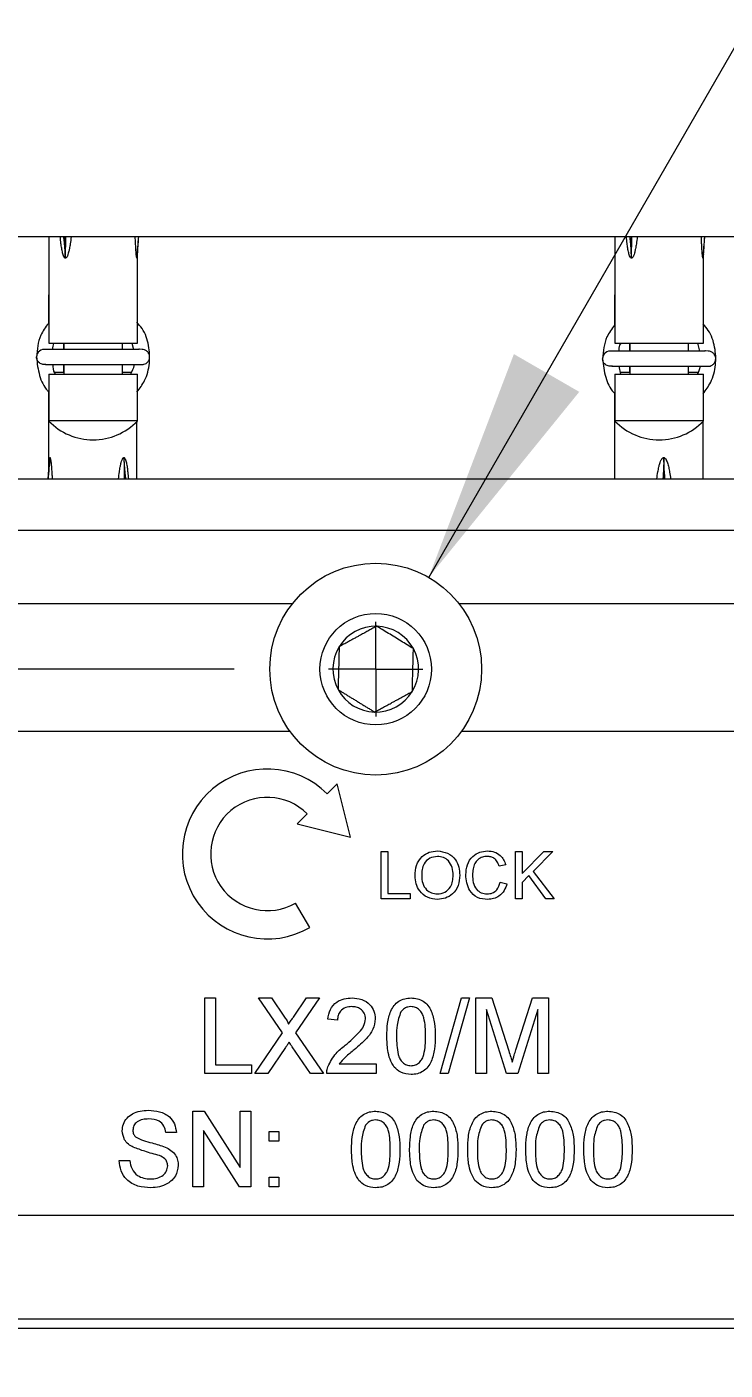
# Model space of a CAD drawing. Header units: millimetres. Extents: x 2 to 278, y 1 to 215.
# Drawn here: x 52.44 to 61.84, y 104.66 to 122.73 of the extents above; entities that cross this region are included whole.
import ezdxf

# ---------------------------------------------------------------- set-up
doc = ezdxf.new("R2010")
doc.units = ezdxf.units.MM
doc.styles.add('SLDTEXTSTYLE0', font='TXT', dxfattribs={"width": 0.75})
doc.dimstyles.new('SLDDIMSTYLE0', dxfattribs={"dimtxt": 2.116667, "dimasz": 3.175, "dimexe": 0, "dimexo": 0.0625, "dimgap": 0.529167, "dimtad": 0, "dimtih": 1, "dimtoh": 1, "dimdec": 1, "dimlfac": 2, "dimrnd": 1e-09, "dimzin": 12, "dimdsep": 46, "dimtxsty": 'SLDTEXTSTYLE0', "dimsah": 1, "dimcen": 0.09, "dimadec": 0, "dimazin": 3, "dimtfac": 1, "dimtdec": 1, "dimtofl": 0, "dimtmove": 0, "dimatfit": 3, "dimfxl": 1, "dimfrac": 2, "dimtolj": 1, "dimtzin": 12, "dimarcsym": 0})
doc.dimstyles.new('SLDDIMSTYLE3', dxfattribs={"dimtxt": 2.116667, "dimasz": 3.175, "dimexe": 0, "dimexo": 0.0625, "dimgap": 0.529167, "dimtad": 0, "dimtih": 1, "dimtoh": 1, "dimdec": 1, "dimlfac": 2, "dimrnd": 1e-09, "dimzin": 12, "dimdsep": 46, "dimtxsty": 'SLDTEXTSTYLE0', "dimsah": 1, "dimcen": 0, "dimadec": 0, "dimazin": 3, "dimtfac": 1, "dimtdec": 1, "dimtofl": 0, "dimtmove": 0, "dimatfit": 3, "dimfxl": 1, "dimfrac": 2, "dimtolj": 1, "dimtzin": 12, "dimarcsym": 0})
doc.dimstyles.new('SLDDIMSTYLE5', dxfattribs={"dimtxt": 2.116667, "dimasz": 3.175, "dimexe": 0, "dimexo": 0.0625, "dimgap": 0.529167, "dimtad": 0, "dimtih": 1, "dimtoh": 1, "dimdec": 1, "dimlfac": 2, "dimrnd": 1e-09, "dimzin": 4, "dimdsep": 46, "dimtxsty": 'SLDTEXTSTYLE0', "dimsah": 1, "dimcen": 0.09, "dimadec": 0, "dimazin": 1, "dimtfac": 1, "dimtdec": 1, "dimtmove": 0, "dimatfit": 0, "dimfxl": 1, "dimfrac": 2, "dimtolj": 1, "dimtzin": 12, "dimarcsym": 0})

# ---------------------------------------------------------------- blocks, each defined once
blk = doc.blocks.new('_D_7')
at = {"color": 7, "linetype": 'Continuous', "lineweight": 0}
for p, q in [((97.852, 108.976), (97.852, 92.279)), ((40.882, 103.823), (40.882, 92.279)), ((65.489, 96.009), (64.845, 96.009)), ((64.845, 96.009), (64.845, 92.646)), ((73.246, 96.009), (73.89, 96.009)), ((73.89, 96.009), (73.89, 92.646)), ((40.882, 94.057), (62.308, 94.057)), ((97.852, 94.057), (76.427, 94.057)), ((64.845, 92.646), (65.489, 92.646)), ((73.89, 92.646), (73.246, 92.646))]:
    blk.add_line(p, q, dxfattribs=at)
at = {"color": 7, "linetype": 'Continuous', "lineweight": 18}
for points in [[(40.882, 94.057), (44.057, 93.549), (44.057, 94.565)], [(97.852, 94.057), (94.677, 94.565), (94.677, 93.549)]]:
    blk.add_solid(points, dxfattribs=at)
at = {"color": 7, "linetype": 'Continuous', "lineweight": 18, "char_height": 2.1167, "attachment_point": 1, "style": 'SLDTEXTSTYLE0'}
for s, insert in [('113.9mm', (63.203, 99.167)), ('4.49in', (65.489, 95.375)), ('NOMINAL', (62.737, 91.582))]:
    blk.add_mtext(s, dxfattribs=dict(at, insert=insert))
blk = doc.blocks.new('_D_8')
at = {"color": 7, "linetype": 'Continuous', "lineweight": 0}
for p, q in [((27.064, 114.088), (27.064, 120.438)), ((55.233, 114.088), (25.286, 114.088)), ((23.186, 109.591), (22.542, 109.591)), ((22.542, 109.591), (22.542, 106.228)), ((30.943, 109.591), (31.587, 109.591)), ((31.587, 109.591), (31.587, 106.228)), ((22.542, 106.228), (23.186, 106.228)), ((31.587, 106.228), (30.943, 106.228)), ((39.612, 105.093), (25.286, 105.093)), ((27.064, 105.093), (27.064, 98.743))]:
    blk.add_line(p, q, dxfattribs=at)
at = {"color": 7, "linetype": 'Continuous', "lineweight": 18}
for points in [[(27.064, 114.088), (27.572, 117.263), (26.556, 117.263)], [(27.064, 105.093), (26.556, 101.918), (27.572, 101.918)]]:
    blk.add_solid(points, dxfattribs=at)
at = {"color": 7, "linetype": 'Continuous', "lineweight": 18, "char_height": 2.1167, "attachment_point": 1, "style": 'SLDTEXTSTYLE0'}
for s, insert in [('18.0mm', (21.682, 112.749)), ('0.71in', (23.186, 108.956))]:
    blk.add_mtext(s, dxfattribs=dict(at, insert=insert))
blk = doc.blocks.new('_D_9')
at = {"color": 7, "linetype": 'Continuous', "lineweight": 0}
for p, q in [((57.851, 115.322), (67.011, 131.189)), ((67.011, 131.189), (70.821, 131.189))]:
    blk.add_line(p, q, dxfattribs=at)
at = {"color": 7, "linetype": 'Continuous', "lineweight": 18}
blk.add_solid([(57.851, 115.322), (59.878, 117.818), (58.998, 118.326)], dxfattribs=at)
at = {"color": 7, "linetype": 'Continuous', "lineweight": 18, "char_height": 2.11667, "attachment_point": 1, "style": 'SLDTEXTSTYLE0'}
for s, insert in [('LOCKING PLATE SCREW', (71.615, 132.236)), ('2.0mm [5/64in] HEX', (71.615, 128.872))]:
    blk.add_mtext(s, dxfattribs=dict(at, insert=insert))
blk = doc.blocks.new('SW_CENTERMARKSYMBOL_2')
at = {"color": 0, "linetype": 'Continuous', "lineweight": 18}
for q in [(0, 0.635), (-0.635, 0), (0, -0.635), (0.635, 0)]:
    blk.add_line((0, 0), q, dxfattribs=at)

msp = doc.modelspace()

# ---------------------------------------------------------------- linework, layer by layer
at = {"color": 7, "linetype": 'Continuous', "lineweight": 18}
for p, q in [((66.039, 119.902), (48.408, 119.902)), ((52.738, 119.902), (52.738, 118.474)), ((52.961, 119.617), (52.965, 119.902)), ((60.358, 119.902), (60.358, 118.474)), ((60.581, 119.617), (60.585, 119.902)), ((53.93, 118.474), (53.93, 119.693)), ((61.55, 118.474), (61.55, 119.693)), ((52.732, 119.125), (52.732, 118.738)), ((52.732, 119.125), (52.738, 119.125)), ((60.352, 119.125), (60.352, 118.716)), ((60.352, 119.125), (60.358, 119.125)), ((52.738, 118.474), (53.93, 118.474)), ((52.934, 118.474), (52.934, 118.388)), ((52.94, 118.474), (52.94, 118.388)), ((53.728, 118.388), (53.728, 118.474)), ((53.855, 118.474), (53.878, 118.388)), ((60.358, 118.474), (61.55, 118.474)), ((60.554, 118.474), (60.554, 118.366)), ((60.56, 118.474), (60.56, 118.366)), ((61.348, 118.366), (61.348, 118.474)), ((61.469, 118.474), (61.498, 118.366)), ((52.934, 118.185), (52.934, 118.077)), ((52.94, 118.185), (52.94, 118.054)), ((53.728, 118.054), (53.728, 118.185)), ((52.738, 118.054), (52.738, 117.426)), ((52.738, 118.054), (53.93, 118.054)), ((52.934, 118.077), (52.809, 118.077)), ((53.854, 118.077), (53.722, 118.077)), ((53.93, 117.426), (53.93, 118.054)), ((60.358, 118.054), (60.358, 117.426)), ((60.358, 118.054), (61.55, 118.054)), ((60.437, 118.054), (60.416, 118.162)), ((60.554, 118.077), (60.43, 118.077)), ((60.554, 118.162), (60.554, 118.077)), ((60.56, 118.162), (60.56, 118.054)), ((61.483, 118.077), (61.342, 118.077)), ((61.348, 118.054), (61.348, 118.162)), ((61.55, 117.426), (61.55, 118.054)), ((52.732, 117.822), (52.732, 116.735)), ((60.352, 117.8), (60.352, 116.648)), ((53.93, 117.426), (52.738, 117.426)), ((53.924, 116.648), (53.924, 117.42)), ((61.55, 117.426), (60.358, 117.426)), ((61.544, 116.648), (61.544, 117.42)), ((61.015, 116.934), (61.015, 116.648)), ((52.74, 116.832), (52.726, 116.648)), ((61.014, 116.776), (61.011, 116.776)), ((48.566, 116.648), (65.711, 116.648)), ((64.123, 115.952), (50.153, 115.952)), ((56.017, 114.968), (50.471, 114.968)), ((63.806, 114.968), (58.26, 114.968)), ((50.471, 113.253), (55.984, 113.253)), ((58.293, 113.253), (63.806, 113.253)), ((56.621, 112.545), (56.486, 112.41)), ((56.8, 111.827), (56.621, 112.545)), ((56.216, 112.141), (56.082, 112.006)), ((56.082, 112.006), (56.8, 111.827)), ((57.211, 111.634), (57.301, 111.634)), ((57.211, 110.999), (57.211, 111.634)), ((57.301, 111.634), (57.301, 111.072)), ((59.019, 111.634), (59.108, 111.634)), ((59.019, 110.999), (59.019, 111.634)), ((59.108, 111.341), (59.401, 111.634)), ((59.108, 111.634), (59.108, 111.341)), ((59.523, 111.634), (59.258, 111.368)), ((59.401, 111.634), (59.523, 111.634)), ((58.888, 111.457), (58.799, 111.438)), ((59.201, 111.312), (59.108, 111.219)), ((59.429, 110.999), (59.201, 111.312)), ((59.258, 111.368), (59.54, 110.999)), ((58.815, 111.223), (58.905, 111.202)), ((59.108, 111.219), (59.108, 110.999)), ((57.602, 110.999), (57.211, 110.999)), ((57.301, 111.072), (57.602, 111.072)), ((57.602, 111.072), (57.602, 110.999)), ((59.108, 110.999), (59.019, 110.999)), ((59.54, 110.999), (59.429, 110.999)), ((56.249, 110.612), (56.059, 110.942)), ((54.839, 109.665), (54.982, 109.665)), ((54.839, 108.649), (54.839, 109.665)), ((54.982, 109.665), (54.982, 108.767)), ((55.562, 109.665), (55.734, 109.665)), ((55.885, 109.196), (55.562, 109.665)), ((55.734, 109.665), (55.911, 109.408)), ((56.031, 109.408), (56.207, 109.665)), ((56.382, 109.665), (56.059, 109.194)), ((56.207, 109.665), (56.382, 109.665)), ((58.004, 108.649), (58.291, 109.665)), ((58.399, 109.665), (58.112, 108.649)), ((58.291, 109.665), (58.399, 109.665)), ((58.486, 109.665), (58.702, 109.665)), ((58.486, 108.649), (58.486, 109.665)), ((58.899, 108.649), (58.63, 109.509)), ((58.63, 109.509), (58.63, 108.649)), ((58.702, 109.665), (58.929, 108.952)), ((59.025, 108.965), (59.249, 109.665)), ((59.32, 109.509), (59.049, 108.649)), ((59.249, 109.665), (59.463, 109.665)), ((59.32, 108.649), (59.32, 109.509)), ((59.463, 109.665), (59.463, 108.649)), ((56.624, 109.366), (56.493, 109.379)), ((55.509, 108.649), (55.885, 109.196)), ((56.059, 109.194), (56.434, 108.649)), ((55.925, 108.999), (55.684, 108.649)), ((56.262, 108.649), (56.014, 109.008)), ((56.648, 108.78), (57.145, 108.78)), ((57.145, 108.78), (57.145, 108.649)), ((55.464, 108.649), (54.839, 108.649)), ((54.982, 108.767), (55.464, 108.767)), ((55.464, 108.767), (55.464, 108.649)), ((55.684, 108.649), (55.509, 108.649)), ((56.434, 108.649), (56.262, 108.649)), ((57.145, 108.649), (56.48, 108.649)), ((58.112, 108.649), (58.004, 108.649)), ((58.63, 108.649), (58.486, 108.649)), ((59.049, 108.649), (58.899, 108.649)), ((59.463, 108.649), (59.32, 108.649)), ((54.676, 108.141), (54.828, 108.141)), ((54.676, 107.125), (54.676, 108.141)), ((54.828, 108.141), (55.315, 107.383)), ((55.315, 108.141), (55.458, 108.141)), ((55.315, 107.383), (55.315, 108.141)), ((55.458, 108.141), (55.458, 107.125)), ((55.306, 107.125), (54.82, 107.883)), ((54.82, 107.883), (54.82, 107.125)), ((54.455, 107.855), (54.312, 107.855)), ((55.705, 107.868), (55.836, 107.868)), ((55.705, 107.738), (55.705, 107.868)), ((55.836, 107.738), (55.705, 107.738)), ((55.836, 107.868), (55.836, 107.738)), ((53.686, 107.477), (53.83, 107.477)), ((55.705, 107.256), (55.836, 107.256)), ((55.705, 107.125), (55.705, 107.256)), ((55.836, 107.256), (55.836, 107.125)), ((54.82, 107.125), (54.676, 107.125)), ((55.458, 107.125), (55.306, 107.125)), ((55.836, 107.125), (55.705, 107.125)), ((50.153, 106.744), (64.123, 106.744)), ((44.057, 105.347), (70.219, 105.347)), ((69.33, 105.22), (44.946, 105.22))]:
    msp.add_line(p, q, dxfattribs=at)
for radius in [1.425, 0.75]:
    msp.add_circle((57.138, 114.088), radius, dxfattribs=at)
for centre, radius, start, end in [((52.674, 118.287), 0.102, 76.7847, 180.0111), ((60.294, 118.264), 0.102, 76.7847, 180.0111), ((53.334, 117.997), 0.825, 223.8094, 316.1906), ((60.954, 117.997), 0.825, 223.8094, 316.1906), ((57.138, 114.088), 0.577, 88.5267, 148.5267), ((57.138, 114.088), 0.577, 28.5267, 88.5267), ((57.138, 114.088), 0.577, 148.5267, 208.5267), ((57.138, 114.088), 0.577, 328.5267, 28.5267), ((57.138, 114.088), 0.577, 208.5267, 268.5267), ((57.138, 114.088), 0.577, 268.5267, 328.5267), ((55.678, 111.602), 1.143, 45, 300), ((55.678, 111.602), 0.762, 45, 300)]:
    msp.add_arc(centre, radius, start, end, dxfattribs=at)
for points, knots in [([(52.961, 119.617), (52.959, 119.617), (52.955, 119.617), (52.948, 119.624), (52.939, 119.638), (52.931, 119.659), (52.92, 119.698), (52.911, 119.75), (52.9, 119.822), (52.896, 119.873), (52.893, 119.902)], [0, 0, 0, 0, 0.0231743, 0.0527661, 0.1065278, 0.1962409, 0.288061, 0.5007361, 0.7148044, 1, 1, 1, 1]), ([(52.935, 119.902), (52.938, 119.878), (52.948, 119.783), (52.955, 119.688), (52.961, 119.617)], [0, 0, 0, 0, 0.255006, 1, 1, 1, 1]), ([(52.961, 119.617), (52.959, 119.665), (52.956, 119.76), (52.958, 119.856), (52.959, 119.902)], [0, 0, 0, 0, 0.510525, 1, 1, 1, 1]), ([(53.039, 119.902), (53.035, 119.871), (53.028, 119.818), (53.016, 119.75), (53.006, 119.702), (52.997, 119.67), (52.988, 119.646), (52.98, 119.63), (52.971, 119.621), (52.966, 119.617), (52.962, 119.617), (52.961, 119.617)], [0, 0, 0, 0, 0.30067, 0.522351, 0.673505, 0.777388, 0.849629, 0.92663, 0.957489, 0.983593, 1, 1, 1, 1]), ([(53.923, 119.617), (53.922, 119.617), (53.922, 119.617), (53.92, 119.624), (53.918, 119.638), (53.915, 119.659), (53.912, 119.698), (53.909, 119.75), (53.905, 119.815), (53.903, 119.866), (53.901, 119.895), (53.901, 119.902)], [0, 0, 0, 0, 0.023167, 0.05275, 0.106494, 0.196179, 0.287971, 0.500579, 0.71458, 0.930289, 1, 1, 1, 1]), ([(53.923, 119.617), (53.927, 119.665), (53.936, 119.763), (53.945, 119.861), (53.948, 119.911), (53.948, 119.912)], [0, 0, 0, 0, 0.493596, 0.988026, 1, 1, 1, 1]), ([(53.943, 119.902), (53.941, 119.878), (53.938, 119.818), (53.932, 119.723), (53.926, 119.652), (53.923, 119.617)], [0, 0, 0, 0, 0.254978, 0.627324, 1, 1, 1, 1]), ([(60.581, 119.617), (60.579, 119.617), (60.575, 119.617), (60.568, 119.624), (60.559, 119.638), (60.551, 119.659), (60.54, 119.698), (60.531, 119.75), (60.52, 119.822), (60.516, 119.873), (60.513, 119.902)], [0, 0, 0, 0, 0.023174, 0.052766, 0.106528, 0.196241, 0.288061, 0.500736, 0.714804, 1, 1, 1, 1]), ([(60.555, 119.902), (60.558, 119.878), (60.568, 119.783), (60.575, 119.688), (60.581, 119.617)], [0, 0, 0, 0, 0.255006, 1, 1, 1, 1]), ([(60.581, 119.617), (60.579, 119.665), (60.576, 119.76), (60.578, 119.856), (60.579, 119.902)], [0, 0, 0, 0, 0.510525, 1, 1, 1, 1]), ([(60.659, 119.902), (60.655, 119.871), (60.648, 119.818), (60.636, 119.75), (60.626, 119.702), (60.617, 119.67), (60.608, 119.646), (60.6, 119.63), (60.591, 119.621), (60.586, 119.617), (60.582, 119.617), (60.581, 119.617)], [0, 0, 0, 0, 0.3006698, 0.5223512, 0.6735046, 0.777388, 0.8496288, 0.9266302, 0.9574893, 0.9835927, 1, 1, 1, 1]), ([(61.543, 119.617), (61.542, 119.617), (61.542, 119.617), (61.54, 119.624), (61.538, 119.638), (61.535, 119.659), (61.532, 119.698), (61.529, 119.75), (61.525, 119.815), (61.523, 119.866), (61.521, 119.895), (61.521, 119.902)], [0, 0, 0, 0, 0.023167, 0.05275, 0.106494, 0.196179, 0.287971, 0.500579, 0.71458, 0.930289, 1, 1, 1, 1]), ([(61.543, 119.617), (61.547, 119.665), (61.556, 119.763), (61.565, 119.861), (61.568, 119.911), (61.568, 119.912)], [0, 0, 0, 0, 0.493596, 0.988026, 1, 1, 1, 1]), ([(61.563, 119.902), (61.561, 119.878), (61.558, 119.818), (61.552, 119.723), (61.546, 119.652), (61.543, 119.617)], [0, 0, 0, 0, 0.254978, 0.627324, 1, 1, 1, 1]), ([(53.928, 119.674), (53.928, 119.672), (53.928, 119.662), (53.927, 119.646), (53.926, 119.63), (53.925, 119.621), (53.924, 119.617), (53.923, 119.617), (53.923, 119.617)], [0, 0, 0, 0, 0.1023273, 0.3936349, 0.7041397, 0.8285776, 0.9338382, 1, 1, 1, 1]), ([(61.548, 119.674), (61.548, 119.672), (61.548, 119.662), (61.547, 119.646), (61.546, 119.63), (61.545, 119.621), (61.544, 119.617), (61.543, 119.617), (61.543, 119.617)], [0, 0, 0, 0, 0.102327, 0.393635, 0.70414, 0.828578, 0.933838, 1, 1, 1, 1]), ([(52.732, 118.738), (52.694, 118.687), (52.596, 118.554), (52.581, 118.388), (52.572, 118.287)], [0, 0, 0, 0, 0.388295, 1, 1, 1, 1]), ([(53.924, 117.815), (53.961, 117.864), (54.048, 117.979), (54.103, 118.201), (54.091, 118.443), (54.027, 118.638), (53.948, 118.727), (53.924, 118.755)], [0, 0, 0, 0, 0.182375, 0.419725, 0.652523, 0.890767, 1, 1, 1, 1]), ([(60.352, 118.716), (60.314, 118.664), (60.216, 118.532), (60.201, 118.366), (60.192, 118.264)], [0, 0, 0, 0, 0.388295, 1, 1, 1, 1]), ([(61.544, 117.792), (61.581, 117.842), (61.668, 117.957), (61.723, 118.179), (61.711, 118.421), (61.647, 118.615), (61.568, 118.704), (61.544, 118.732)], [0, 0, 0, 0, 0.182375, 0.419725, 0.652523, 0.890767, 1, 1, 1, 1]), ([(53.994, 118.185), (54.002, 118.186), (54.021, 118.187), (54.045, 118.198), (54.064, 118.213), (54.078, 118.229), (54.089, 118.25), (54.095, 118.274), (54.095, 118.3), (54.089, 118.324), (54.077, 118.346), (54.061, 118.363), (54.044, 118.376), (54.022, 118.386), (53.918, 118.395), (53.997, 118.386), (53.847, 118.389), (53.705, 118.388), (53.538, 118.388), (53.376, 118.388), (53.231, 118.388), (53.106, 118.388), (52.96, 118.388), (52.834, 118.388), (52.744, 118.388), (52.697, 118.388), (52.692, 118.387), (52.69, 118.387)], [0, 0, 0, 0, 0.010732, 0.024517, 0.032747, 0.041861, 0.051771, 0.06229, 0.073137, 0.083977, 0.094473, 0.10435, 0.113428, 0.121621, 0.135343, 0.234887, 0.326953, 0.411518, 0.488395, 0.557663, 0.619341, 0.673387, 0.721109, 0.824296, 0.881574, 0.942319, 1, 1, 1, 1]), ([(52.792, 118.388), (52.793, 118.417), (52.794, 118.447), (52.807, 118.472), (52.808, 118.474)], [0, 0, 0, 0, 0.952603, 1, 1, 1, 1]), ([(61.614, 118.162), (61.622, 118.163), (61.641, 118.164), (61.665, 118.175), (61.684, 118.19), (61.698, 118.207), (61.709, 118.227), (61.715, 118.251), (61.715, 118.277), (61.709, 118.302), (61.697, 118.323), (61.681, 118.341), (61.664, 118.353), (61.642, 118.363), (61.538, 118.372), (61.617, 118.363), (61.467, 118.366), (61.325, 118.365), (61.158, 118.366), (60.996, 118.366), (60.851, 118.366), (60.726, 118.366), (60.58, 118.366), (60.454, 118.366), (60.364, 118.365), (60.317, 118.365), (60.312, 118.365), (60.31, 118.365)], [0, 0, 0, 0, 0.010732, 0.024517, 0.032747, 0.041861, 0.051771, 0.06229, 0.073137, 0.083977, 0.094473, 0.10435, 0.113428, 0.121621, 0.135343, 0.234887, 0.326953, 0.411518, 0.488395, 0.557663, 0.619341, 0.673387, 0.721109, 0.824296, 0.881574, 0.942319, 1, 1, 1, 1]), ([(60.412, 118.365), (60.414, 118.394), (60.416, 118.432), (60.435, 118.465), (60.44, 118.474)], [0, 0, 0, 0, 0.736507, 1, 1, 1, 1]), ([(52.572, 118.287), (52.581, 118.203), (52.599, 118.043), (52.671, 117.885), (52.728, 117.826), (52.732, 117.822)], [0, 0, 0, 0, 0.507893, 0.965908, 1, 1, 1, 1]), ([(52.699, 118.188), (52.695, 118.187), (52.682, 118.184), (52.659, 118.185), (52.633, 118.192), (52.608, 118.207), (52.587, 118.23), (52.575, 118.257), (52.572, 118.277), (52.572, 118.286), (52.572, 118.287)], [0, 0, 0, 0, 0.0679741, 0.1954684, 0.3242943, 0.466798, 0.6353695, 0.8387753, 0.9926403, 1, 1, 1, 1]), ([(52.698, 118.187), (52.695, 118.186), (52.688, 118.185), (52.724, 118.185), (52.781, 118.185), (52.87, 118.185), (52.996, 118.185), (53.163, 118.185), (53.364, 118.185), (53.584, 118.185), (53.793, 118.185), (53.924, 118.185), (53.984, 118.185), (53.99, 118.185), (53.994, 118.185)], [0, 0, 0, 0, 0.043493, 0.100804, 0.159851, 0.228785, 0.308032, 0.39757, 0.497478, 0.60755, 0.727938, 0.858541, 0.928011, 1, 1, 1, 1]), ([(52.829, 118.054), (52.825, 118.06), (52.8, 118.098), (52.797, 118.145), (52.796, 118.185)], [0, 0, 0, 0, 0.156123, 1, 1, 1, 1]), ([(53.882, 118.19), (53.882, 118.184), (53.88, 118.136), (53.857, 118.093), (53.836, 118.054)], [0, 0, 0, 0, 0.114915, 1, 1, 1, 1]), ([(60.192, 118.264), (60.201, 118.18), (60.219, 118.02), (60.291, 117.862), (60.348, 117.804), (60.352, 117.8)], [0, 0, 0, 0, 0.507893, 0.965908, 1, 1, 1, 1]), ([(60.319, 118.166), (60.315, 118.165), (60.302, 118.162), (60.279, 118.162), (60.253, 118.17), (60.228, 118.184), (60.207, 118.207), (60.195, 118.235), (60.192, 118.255), (60.192, 118.264), (60.192, 118.264)], [0, 0, 0, 0, 0.0679741, 0.1954684, 0.3242943, 0.466798, 0.6353695, 0.8387753, 0.9926403, 1, 1, 1, 1]), ([(60.318, 118.164), (60.315, 118.163), (60.308, 118.162), (60.344, 118.163), (60.401, 118.162), (60.49, 118.162), (60.616, 118.162), (60.783, 118.162), (60.984, 118.162), (61.204, 118.162), (61.413, 118.162), (61.544, 118.162), (61.604, 118.162), (61.61, 118.162), (61.614, 118.162)], [0, 0, 0, 0, 0.043493, 0.100804, 0.159851, 0.228785, 0.308032, 0.39757, 0.497478, 0.60755, 0.727938, 0.858541, 0.928011, 1, 1, 1, 1]), ([(61.502, 118.162), (61.502, 118.159), (61.501, 118.12), (61.482, 118.086), (61.465, 118.054)], [0, 0, 0, 0, 0.1014175, 1, 1, 1, 1]), ([(52.752, 116.934), (52.748, 116.885), (52.739, 116.79), (52.731, 116.695), (52.727, 116.648)], [0, 0, 0, 0, 0.510525, 1, 1, 1, 1]), ([(52.734, 116.648), (52.735, 116.673), (52.738, 116.732), (52.744, 116.828), (52.749, 116.899), (52.752, 116.934)], [0, 0, 0, 0, 0.254978, 0.627324, 1, 1, 1, 1]), ([(52.74, 116.832), (52.74, 116.839), (52.741, 116.857), (52.743, 116.881), (52.745, 116.905), (52.747, 116.921), (52.749, 116.93), (52.751, 116.934), (52.752, 116.934), (52.752, 116.934)], [0, 0, 0, 0, 0.179966, 0.440882, 0.622324, 0.815723, 0.893229, 0.958791, 1, 1, 1, 1]), ([(52.752, 116.934), (52.753, 116.934), (52.754, 116.933), (52.757, 116.927), (52.76, 116.913), (52.764, 116.891), (52.769, 116.853), (52.773, 116.801), (52.778, 116.736), (52.781, 116.685), (52.783, 116.655), (52.783, 116.648)], [0, 0, 0, 0, 0.023167, 0.05275, 0.106494, 0.196179, 0.287971, 0.500579, 0.71458, 0.930289, 1, 1, 1, 1]), ([(53.676, 116.648), (53.68, 116.679), (53.686, 116.733), (53.697, 116.801), (53.707, 116.849), (53.715, 116.881), (53.724, 116.905), (53.731, 116.921), (53.739, 116.93), (53.744, 116.934), (53.747, 116.934), (53.748, 116.934)], [0, 0, 0, 0, 0.30067, 0.522351, 0.673505, 0.777388, 0.849629, 0.92663, 0.957489, 0.983593, 1, 1, 1, 1]), ([(53.748, 116.934), (53.75, 116.934), (53.754, 116.933), (53.76, 116.927), (53.768, 116.913), (53.775, 116.891), (53.785, 116.853), (53.793, 116.801), (53.802, 116.729), (53.806, 116.678), (53.809, 116.648)], [0, 0, 0, 0, 0.023174, 0.052766, 0.106528, 0.196241, 0.288061, 0.500736, 0.714804, 1, 1, 1, 1]), ([(53.748, 116.934), (53.75, 116.885), (53.754, 116.79), (53.754, 116.695), (53.753, 116.648)], [0, 0, 0, 0, 0.5105254, 1, 1, 1, 1]), ([(53.775, 116.648), (53.772, 116.673), (53.762, 116.768), (53.754, 116.863), (53.748, 116.934)], [0, 0, 0, 0, 0.255006, 1, 1, 1, 1]), ([(60.921, 116.648), (60.926, 116.679), (60.934, 116.733), (60.948, 116.801), (60.96, 116.849), (60.971, 116.881), (60.982, 116.905), (60.992, 116.921), (61.002, 116.93), (61.009, 116.934), (61.014, 116.934), (61.015, 116.934)], [0, 0, 0, 0, 0.30067, 0.522351, 0.673505, 0.777388, 0.849629, 0.92663, 0.957489, 0.983593, 1, 1, 1, 1]), ([(61.015, 116.934), (61.015, 116.885), (61.013, 116.79), (61.006, 116.695), (61.003, 116.648)], [0, 0, 0, 0, 0.510525, 1, 1, 1, 1]), ([(61.015, 116.934), (61.018, 116.934), (61.023, 116.933), (61.033, 116.927), (61.044, 116.913), (61.055, 116.891), (61.069, 116.853), (61.082, 116.801), (61.096, 116.729), (61.103, 116.678), (61.107, 116.648)], [0, 0, 0, 0, 0.023174, 0.052766, 0.106528, 0.196241, 0.288061, 0.500736, 0.714804, 1, 1, 1, 1]), ([(61.033, 116.648), (61.031, 116.673), (61.022, 116.768), (61.018, 116.863), (61.015, 116.934)], [0, 0, 0, 0, 0.255006, 1, 1, 1, 1]), ([(57.153, 114.666), (57.136, 114.656), (57.101, 114.638), (57.047, 114.608), (56.99, 114.577), (56.938, 114.549), (56.891, 114.523), (56.849, 114.501), (56.808, 114.478), (56.77, 114.458), (56.726, 114.433), (56.685, 114.411), (56.656, 114.395), (56.646, 114.39)], [0, 0, 0, 0, 0.107745, 0.216086, 0.327188, 0.439788, 0.516283, 0.593432, 0.672515, 0.752184, 0.81378, 0.937706, 1, 1, 1, 1]), ([(57.645, 114.364), (57.617, 114.381), (57.539, 114.429), (57.394, 114.518), (57.253, 114.604), (57.177, 114.651), (57.153, 114.666)], [0, 0, 0, 0, 0.180942, 0.506293, 0.843975, 1, 1, 1, 1]), ([(56.646, 114.39), (56.645, 114.35), (56.643, 114.27), (56.64, 114.152), (56.637, 114.044), (56.635, 113.958), (56.633, 113.88), (56.631, 113.835), (56.631, 113.813)], [0, 0, 0, 0, 0.216119, 0.439625, 0.593243, 0.751996, 0.87543, 1, 1, 1, 1]), ([(57.631, 113.787), (57.631, 113.797), (57.632, 113.826), (57.633, 113.876), (57.634, 113.939), (57.636, 113.994), (57.637, 114.051), (57.639, 114.101), (57.64, 114.156), (57.641, 114.195), (57.642, 114.242), (57.644, 114.297), (57.645, 114.342), (57.645, 114.364)], [0, 0, 0, 0, 0.053852, 0.161882, 0.271577, 0.383399, 0.439843, 0.554825, 0.632946, 0.712331, 0.752208, 0.875679, 1, 1, 1, 1]), ([(56.631, 113.813), (56.637, 113.809), (56.655, 113.798), (56.679, 113.783), (56.711, 113.764), (56.744, 113.743), (56.786, 113.717), (56.83, 113.691), (56.873, 113.665), (56.915, 113.639), (56.956, 113.613), (56.997, 113.588), (57.032, 113.567), (57.067, 113.546), (57.095, 113.528), (57.116, 113.516), (57.123, 113.511)], [0, 0, 0, 0, 0.03883, 0.1166, 0.155556, 0.238619, 0.322154, 0.407544, 0.493762, 0.57354, 0.654037, 0.736529, 0.819573, 0.864564, 0.954781, 1, 1, 1, 1]), ([(57.123, 113.511), (57.14, 113.521), (57.175, 113.539), (57.229, 113.569), (57.286, 113.6), (57.339, 113.628), (57.386, 113.654), (57.427, 113.676), (57.468, 113.699), (57.506, 113.719), (57.55, 113.743), (57.591, 113.766), (57.621, 113.782), (57.631, 113.787)], [0, 0, 0, 0, 0.107745, 0.216086, 0.327188, 0.439788, 0.516283, 0.593432, 0.672515, 0.752184, 0.81378, 0.937706, 1, 1, 1, 1]), ([(57.667, 111.308), (57.67, 111.356), (57.677, 111.451), (57.751, 111.566), (57.857, 111.633), (57.931, 111.639), (57.969, 111.642)], [0, 0, 0, 0, 0.28057, 0.559575, 0.779561, 1, 1, 1, 1]), ([(57.969, 111.569), (57.934, 111.564), (57.862, 111.554), (57.786, 111.48), (57.76, 111.391), (57.758, 111.335), (57.757, 111.307)], [0, 0, 0, 0, 0.279197, 0.557793, 0.778554, 1, 1, 1, 1]), ([(57.969, 111.642), (58.016, 111.636), (58.109, 111.625), (58.212, 111.536), (58.262, 111.425), (58.267, 111.352), (58.27, 111.315)], [0, 0, 0, 0, 0.279564, 0.558584, 0.779087, 1, 1, 1, 1]), ([(58.18, 111.316), (58.178, 111.351), (58.174, 111.42), (58.126, 111.507), (58.051, 111.56), (57.997, 111.566), (57.969, 111.569)], [0, 0, 0, 0, 0.280797, 0.560068, 0.779984, 1, 1, 1, 1]), ([(58.351, 111.321), (58.355, 111.367), (58.361, 111.458), (58.432, 111.57), (58.536, 111.632), (58.608, 111.639), (58.644, 111.642)], [0, 0, 0, 0, 0.2804925, 0.5595697, 0.7796153, 1, 1, 1, 1]), ([(58.639, 111.569), (58.617, 111.567), (58.572, 111.564), (58.512, 111.53), (58.467, 111.473), (58.446, 111.4), (58.442, 111.348), (58.441, 111.321)], [0, 0, 0, 0, 0.1867226, 0.3729055, 0.5592363, 0.7794216, 1, 1, 1, 1]), ([(58.799, 111.438), (58.792, 111.458), (58.778, 111.497), (58.738, 111.543), (58.689, 111.566), (58.656, 111.568), (58.639, 111.569)], [0, 0, 0, 0, 0.280553, 0.559739, 0.779654, 1, 1, 1, 1]), ([(58.644, 111.642), (58.675, 111.64), (58.737, 111.635), (58.813, 111.589), (58.864, 111.527), (58.88, 111.48), (58.888, 111.457)], [0, 0, 0, 0, 0.280081, 0.559449, 0.779549, 1, 1, 1, 1]), ([(57.968, 110.991), (57.923, 110.996), (57.831, 111.006), (57.729, 111.093), (57.677, 111.2), (57.67, 111.272), (57.667, 111.308)], [0, 0, 0, 0, 0.2796, 0.558765, 0.77931, 1, 1, 1, 1]), ([(57.757, 111.307), (57.759, 111.273), (57.763, 111.205), (57.814, 111.122), (57.888, 111.072), (57.941, 111.066), (57.968, 111.064)], [0, 0, 0, 0, 0.280657, 0.559885, 0.779849, 1, 1, 1, 1]), ([(57.968, 111.064), (58.003, 111.068), (58.073, 111.077), (58.145, 111.15), (58.176, 111.234), (58.179, 111.289), (58.18, 111.316)], [0, 0, 0, 0, 0.2791, 0.558192, 0.778806, 1, 1, 1, 1]), ([(58.27, 111.315), (58.266, 111.269), (58.258, 111.176), (58.184, 111.063), (58.078, 111.001), (58.005, 110.994), (57.968, 110.991)], [0, 0, 0, 0, 0.280353, 0.559502, 0.779635, 1, 1, 1, 1]), ([(58.645, 110.991), (58.598, 110.994), (58.503, 111.001), (58.403, 111.098), (58.359, 111.211), (58.354, 111.284), (58.351, 111.321)], [0, 0, 0, 0, 0.279955, 0.558088, 0.778912, 1, 1, 1, 1]), ([(58.441, 111.321), (58.442, 111.287), (58.446, 111.219), (58.483, 111.128), (58.557, 111.073), (58.61, 111.067), (58.637, 111.064)], [0, 0, 0, 0, 0.281245, 0.5607156, 0.780138, 1, 1, 1, 1]), ([(58.637, 111.064), (58.661, 111.066), (58.71, 111.071), (58.784, 111.125), (58.804, 111.186), (58.815, 111.223)], [0, 0, 0, 0, 0.280711, 0.560905, 1, 1, 1, 1]), ([(58.905, 111.202), (58.894, 111.17), (58.873, 111.105), (58.806, 111.034), (58.726, 110.996), (58.672, 110.992), (58.645, 110.991)], [0, 0, 0, 0, 0.280256, 0.559546, 0.779589, 1, 1, 1, 1]), ([(56.493, 109.379), (56.501, 109.424), (56.516, 109.514), (56.603, 109.613), (56.712, 109.659), (56.783, 109.663), (56.819, 109.665)], [0, 0, 0, 0, 0.280235, 0.558893, 0.779132, 1, 1, 1, 1]), ([(56.816, 109.548), (56.788, 109.546), (56.732, 109.542), (56.664, 109.496), (56.628, 109.432), (56.625, 109.388), (56.624, 109.366)], [0, 0, 0, 0, 0.28041, 0.559489, 0.779375, 1, 1, 1, 1]), ([(57.001, 109.384), (56.998, 109.41), (56.991, 109.462), (56.938, 109.516), (56.877, 109.544), (56.837, 109.547), (56.816, 109.548)], [0, 0, 0, 0, 0.27908, 0.558612, 0.779043, 1, 1, 1, 1]), ([(56.819, 109.665), (56.863, 109.662), (56.952, 109.656), (57.058, 109.586), (57.122, 109.489), (57.128, 109.42), (57.132, 109.385)], [0, 0, 0, 0, 0.280482, 0.559644, 0.779749, 1, 1, 1, 1]), ([(57.288, 109.15), (57.289, 109.208), (57.293, 109.323), (57.325, 109.465), (57.383, 109.565), (57.446, 109.625), (57.527, 109.66), (57.585, 109.664), (57.614, 109.665)], [0, 0, 0, 0, 0.250495, 0.500372, 0.625439, 0.750208, 0.87498, 1, 1, 1, 1]), ([(57.612, 109.548), (57.597, 109.547), (57.568, 109.545), (57.518, 109.524), (57.493, 109.496), (57.477, 109.478)], [0, 0, 0, 0, 0.280453, 0.560688, 1, 1, 1, 1]), ([(57.809, 109.151), (57.808, 109.192), (57.807, 109.275), (57.793, 109.378), (57.766, 109.457), (57.727, 109.506), (57.674, 109.542), (57.633, 109.546), (57.612, 109.548)], [0, 0, 0, 0, 0.250523, 0.5008, 0.625865, 0.75074, 0.875367, 1, 1, 1, 1]), ([(57.614, 109.665), (57.642, 109.663), (57.7, 109.66), (57.781, 109.625), (57.846, 109.566), (57.898, 109.463), (57.936, 109.323), (57.938, 109.208), (57.939, 109.15)], [0, 0, 0, 0, 0.125019, 0.249935, 0.374635, 0.499696, 0.749581, 1, 1, 1, 1]), ([(55.911, 109.408), (55.923, 109.391), (55.939, 109.367), (55.958, 109.335), (55.962, 109.319), (55.964, 109.311)], [0, 0, 0, 0, 0.561277, 0.781763, 1, 1, 1, 1]), ([(55.964, 109.311), (55.977, 109.329), (55.999, 109.361), (56.021, 109.394), (56.031, 109.408)], [0, 0, 0, 0, 0.56, 1, 1, 1, 1]), ([(56.728, 109.029), (56.793, 109.085), (56.884, 109.162), (56.983, 109.283), (56.995, 109.35), (57.001, 109.384)], [0, 0, 0, 0, 0.5613127, 0.7813859, 1, 1, 1, 1]), ([(57.132, 109.385), (57.125, 109.336), (57.111, 109.239), (57.002, 109.098), (56.907, 109.018), (56.85, 108.968)], [0, 0, 0, 0, 0.278741, 0.558834, 1, 1, 1, 1]), ([(57.477, 109.478), (57.456, 109.419), (57.418, 109.313), (57.418, 109.201), (57.418, 109.151)], [0, 0, 0, 0, 0.558059, 1, 1, 1, 1]), ([(57.387, 108.734), (57.366, 108.769), (57.325, 108.839), (57.294, 108.983), (57.29, 109.087), (57.288, 109.15)], [0, 0, 0, 0, 0.279562, 0.559688, 1, 1, 1, 1]), ([(57.418, 109.151), (57.419, 109.11), (57.42, 109.027), (57.434, 108.925), (57.46, 108.845), (57.5, 108.797), (57.551, 108.76), (57.593, 108.756), (57.614, 108.754)], [0, 0, 0, 0, 0.250525, 0.500809, 0.625902, 0.750761, 0.875415, 1, 1, 1, 1]), ([(57.614, 108.754), (57.634, 108.756), (57.676, 108.76), (57.728, 108.797), (57.767, 108.846), (57.793, 108.925), (57.807, 109.027), (57.808, 109.11), (57.809, 109.151)], [0, 0, 0, 0, 0.124544, 0.249196, 0.374051, 0.499141, 0.749452, 1, 1, 1, 1]), ([(57.939, 109.15), (57.938, 109.093), (57.935, 108.978), (57.901, 108.836), (57.844, 108.736), (57.781, 108.676), (57.7, 108.641), (57.642, 108.638), (57.614, 108.636)], [0, 0, 0, 0, 0.250479, 0.500353, 0.625387, 0.750173, 0.874968, 1, 1, 1, 1]), ([(55.972, 109.069), (55.964, 109.056), (55.947, 109.033), (55.932, 109.009), (55.925, 108.999)], [0, 0, 0, 0, 0.5600016, 1, 1, 1, 1]), ([(56.014, 109.008), (56.006, 109.02), (55.992, 109.04), (55.979, 109.06), (55.972, 109.069)], [0, 0, 0, 0, 0.56, 1, 1, 1, 1]), ([(56.494, 108.74), (56.527, 108.803), (56.585, 108.916), (56.684, 108.995), (56.728, 109.029)], [0, 0, 0, 0, 0.558359, 1, 1, 1, 1]), ([(56.85, 108.968), (56.809, 108.936), (56.736, 108.879), (56.675, 108.81), (56.648, 108.78)], [0, 0, 0, 0, 0.560619, 1, 1, 1, 1]), ([(58.975, 108.803), (58.984, 108.833), (59, 108.887), (59.017, 108.941), (59.025, 108.965)], [0, 0, 0, 0, 0.559997, 1, 1, 1, 1]), ([(58.929, 108.952), (58.938, 108.925), (58.953, 108.875), (58.968, 108.825), (58.975, 108.803)], [0, 0, 0, 0, 0.560002, 1, 1, 1, 1]), ([(56.48, 108.649), (56.481, 108.667), (56.481, 108.697), (56.49, 108.727), (56.494, 108.74)], [0, 0, 0, 0, 0.559956, 1, 1, 1, 1]), ([(57.614, 108.636), (57.565, 108.64), (57.477, 108.648), (57.414, 108.708), (57.387, 108.734)], [0, 0, 0, 0, 0.559716, 1, 1, 1, 1]), ([(53.725, 107.876), (53.729, 107.907), (53.736, 107.97), (53.786, 108.052), (53.867, 108.113), (53.967, 108.148), (54.041, 108.152), (54.078, 108.154)], [0, 0, 0, 0, 0.186424, 0.372915, 0.559327, 0.779531, 1, 1, 1, 1]), ([(54.078, 108.154), (54.128, 108.151), (54.229, 108.145), (54.359, 108.081), (54.438, 107.973), (54.449, 107.894), (54.455, 107.855)], [0, 0, 0, 0, 0.280797, 0.560151, 0.779877, 1, 1, 1, 1]), ([(56.812, 107.626), (56.814, 107.684), (56.817, 107.799), (56.85, 107.941), (56.907, 108.041), (56.971, 108.101), (57.052, 108.136), (57.109, 108.14), (57.138, 108.141)], [0, 0, 0, 0, 0.250495, 0.500372, 0.625439, 0.750208, 0.87498, 1, 1, 1, 1]), ([(57.138, 108.141), (57.167, 108.139), (57.224, 108.136), (57.305, 108.101), (57.37, 108.042), (57.423, 107.939), (57.461, 107.799), (57.463, 107.684), (57.464, 107.626)], [0, 0, 0, 0, 0.125019, 0.249935, 0.374635, 0.499696, 0.749581, 1, 1, 1, 1]), ([(57.594, 107.626), (57.596, 107.684), (57.599, 107.799), (57.631, 107.941), (57.689, 108.041), (57.752, 108.101), (57.833, 108.136), (57.891, 108.14), (57.92, 108.141)], [0, 0, 0, 0, 0.250495, 0.500372, 0.625439, 0.750208, 0.87498, 1, 1, 1, 1]), ([(57.92, 108.141), (57.948, 108.139), (58.006, 108.136), (58.087, 108.101), (58.152, 108.042), (58.205, 107.939), (58.243, 107.799), (58.244, 107.684), (58.245, 107.626)], [0, 0, 0, 0, 0.125019, 0.249935, 0.374635, 0.499696, 0.749581, 1, 1, 1, 1]), ([(58.376, 107.626), (58.377, 107.684), (58.38, 107.799), (58.413, 107.941), (58.47, 108.041), (58.534, 108.101), (58.615, 108.136), (58.672, 108.14), (58.701, 108.141)], [0, 0, 0, 0, 0.250495, 0.500372, 0.625439, 0.750208, 0.87498, 1, 1, 1, 1]), ([(58.701, 108.141), (58.73, 108.139), (58.787, 108.136), (58.868, 108.101), (58.933, 108.042), (58.986, 107.939), (59.024, 107.799), (59.026, 107.684), (59.027, 107.626)], [0, 0, 0, 0, 0.125019, 0.249935, 0.374635, 0.499696, 0.749581, 1, 1, 1, 1]), ([(59.157, 107.626), (59.159, 107.684), (59.162, 107.799), (59.195, 107.941), (59.252, 108.041), (59.316, 108.101), (59.396, 108.136), (59.454, 108.14), (59.483, 108.141)], [0, 0, 0, 0, 0.250495, 0.500372, 0.625439, 0.750208, 0.87498, 1, 1, 1, 1]), ([(59.483, 108.141), (59.511, 108.139), (59.569, 108.136), (59.65, 108.101), (59.715, 108.042), (59.768, 107.939), (59.806, 107.799), (59.807, 107.684), (59.808, 107.626)], [0, 0, 0, 0, 0.125019, 0.249935, 0.374635, 0.499696, 0.749581, 1, 1, 1, 1]), ([(59.939, 107.626), (59.94, 107.684), (59.943, 107.799), (59.976, 107.941), (60.034, 108.041), (60.097, 108.101), (60.178, 108.136), (60.235, 108.14), (60.264, 108.141)], [0, 0, 0, 0, 0.250495, 0.500372, 0.625439, 0.750208, 0.87498, 1, 1, 1, 1]), ([(60.264, 108.141), (60.293, 108.139), (60.351, 108.136), (60.431, 108.101), (60.496, 108.042), (60.549, 107.939), (60.587, 107.799), (60.589, 107.684), (60.59, 107.626)], [0, 0, 0, 0, 0.125019, 0.249935, 0.374635, 0.499696, 0.749581, 1, 1, 1, 1]), ([(53.875, 107.657), (53.853, 107.669), (53.807, 107.695), (53.742, 107.767), (53.732, 107.835), (53.725, 107.876)], [0, 0, 0, 0, 0.281445, 0.562273, 1, 1, 1, 1]), ([(54.084, 108.037), (54.056, 108.036), (54.001, 108.034), (53.928, 108.006), (53.878, 107.951), (53.872, 107.907), (53.869, 107.885)], [0, 0, 0, 0, 0.28129, 0.56082, 0.78068, 1, 1, 1, 1]), ([(53.869, 107.885), (53.87, 107.867), (53.874, 107.833), (53.895, 107.807), (53.905, 107.796)], [0, 0, 0, 0, 0.5596169, 1, 1, 1, 1]), ([(54.312, 107.855), (54.306, 107.885), (54.295, 107.946), (54.213, 108.029), (54.133, 108.034), (54.084, 108.037)], [0, 0, 0, 0, 0.281097, 0.560287, 1, 1, 1, 1]), ([(57.002, 107.954), (56.98, 107.895), (56.942, 107.789), (56.943, 107.677), (56.943, 107.627)], [0, 0, 0, 0, 0.558059, 1, 1, 1, 1]), ([(57.137, 108.024), (57.122, 108.023), (57.092, 108.021), (57.043, 108), (57.017, 107.972), (57.002, 107.954)], [0, 0, 0, 0, 0.280453, 0.560688, 1, 1, 1, 1]), ([(57.333, 107.627), (57.333, 107.668), (57.331, 107.751), (57.318, 107.854), (57.291, 107.933), (57.252, 107.982), (57.199, 108.018), (57.157, 108.022), (57.137, 108.024)], [0, 0, 0, 0, 0.250523, 0.5008, 0.625865, 0.75074, 0.875367, 1, 1, 1, 1]), ([(57.783, 107.954), (57.762, 107.895), (57.724, 107.789), (57.724, 107.677), (57.724, 107.627)], [0, 0, 0, 0, 0.558059, 1, 1, 1, 1]), ([(57.918, 108.024), (57.903, 108.023), (57.874, 108.021), (57.824, 108), (57.799, 107.972), (57.783, 107.954)], [0, 0, 0, 0, 0.280453, 0.560688, 1, 1, 1, 1]), ([(58.115, 107.627), (58.114, 107.668), (58.113, 107.751), (58.099, 107.854), (58.072, 107.933), (58.033, 107.982), (57.981, 108.018), (57.939, 108.022), (57.918, 108.024)], [0, 0, 0, 0, 0.250523, 0.5008, 0.625865, 0.75074, 0.875367, 1, 1, 1, 1]), ([(58.565, 107.954), (58.543, 107.895), (58.505, 107.789), (58.506, 107.677), (58.506, 107.627)], [0, 0, 0, 0, 0.558059, 1, 1, 1, 1]), ([(58.7, 108.024), (58.685, 108.023), (58.656, 108.021), (58.606, 108), (58.58, 107.972), (58.565, 107.954)], [0, 0, 0, 0, 0.2804532, 0.5606885, 1, 1, 1, 1]), ([(58.897, 107.627), (58.896, 107.668), (58.894, 107.751), (58.881, 107.854), (58.854, 107.933), (58.815, 107.982), (58.762, 108.018), (58.721, 108.022), (58.7, 108.024)], [0, 0, 0, 0, 0.250523, 0.5008, 0.625865, 0.75074, 0.875367, 1, 1, 1, 1]), ([(59.346, 107.954), (59.325, 107.895), (59.287, 107.789), (59.287, 107.677), (59.287, 107.627)], [0, 0, 0, 0, 0.558059, 1, 1, 1, 1]), ([(59.481, 108.024), (59.467, 108.023), (59.437, 108.021), (59.387, 108), (59.362, 107.972), (59.346, 107.954)], [0, 0, 0, 0, 0.280453, 0.560688, 1, 1, 1, 1]), ([(59.678, 107.627), (59.677, 107.668), (59.676, 107.751), (59.663, 107.854), (59.635, 107.933), (59.596, 107.982), (59.544, 108.018), (59.502, 108.022), (59.481, 108.024)], [0, 0, 0, 0, 0.250523, 0.5008, 0.625865, 0.75074, 0.875367, 1, 1, 1, 1]), ([(60.128, 107.954), (60.106, 107.895), (60.069, 107.789), (60.069, 107.677), (60.069, 107.627)], [0, 0, 0, 0, 0.558059, 1, 1, 1, 1]), ([(60.263, 108.024), (60.248, 108.023), (60.219, 108.021), (60.169, 108), (60.143, 107.972), (60.128, 107.954)], [0, 0, 0, 0, 0.2804532, 0.5606885, 1, 1, 1, 1]), ([(60.46, 107.627), (60.459, 107.668), (60.457, 107.751), (60.444, 107.854), (60.417, 107.933), (60.378, 107.982), (60.325, 108.018), (60.284, 108.022), (60.263, 108.024)], [0, 0, 0, 0, 0.250523, 0.5008, 0.625865, 0.75074, 0.875367, 1, 1, 1, 1]), ([(53.905, 107.796), (53.94, 107.777), (54.01, 107.74), (54.15, 107.712), (54.246, 107.679), (54.305, 107.659)], [0, 0, 0, 0, 0.278733, 0.559363, 1, 1, 1, 1]), ([(54.229, 107.544), (54.162, 107.562), (54.043, 107.595), (53.927, 107.638), (53.875, 107.657)], [0, 0, 0, 0, 0.560229, 1, 1, 1, 1]), ([(54.338, 107.407), (54.336, 107.424), (54.333, 107.459), (54.295, 107.513), (54.254, 107.532), (54.229, 107.544)], [0, 0, 0, 0, 0.280089, 0.55997, 1, 1, 1, 1]), ([(54.305, 107.659), (54.332, 107.646), (54.385, 107.619), (54.443, 107.556), (54.476, 107.485), (54.479, 107.437), (54.481, 107.414)], [0, 0, 0, 0, 0.280371, 0.559909, 0.779859, 1, 1, 1, 1]), ([(56.911, 107.21), (56.891, 107.245), (56.849, 107.315), (56.818, 107.459), (56.815, 107.563), (56.812, 107.626)], [0, 0, 0, 0, 0.279562, 0.559688, 1, 1, 1, 1]), ([(56.943, 107.627), (56.943, 107.586), (56.945, 107.503), (56.958, 107.401), (56.985, 107.321), (57.024, 107.273), (57.076, 107.236), (57.117, 107.232), (57.138, 107.23)], [0, 0, 0, 0, 0.250525, 0.500809, 0.625902, 0.750761, 0.875415, 1, 1, 1, 1]), ([(57.138, 107.23), (57.159, 107.232), (57.2, 107.236), (57.252, 107.273), (57.291, 107.322), (57.318, 107.401), (57.331, 107.503), (57.333, 107.586), (57.333, 107.627)], [0, 0, 0, 0, 0.124544, 0.249196, 0.374051, 0.499141, 0.749452, 1, 1, 1, 1]), ([(57.464, 107.626), (57.462, 107.569), (57.459, 107.454), (57.426, 107.312), (57.369, 107.212), (57.305, 107.152), (57.224, 107.117), (57.167, 107.114), (57.138, 107.112)], [0, 0, 0, 0, 0.250479, 0.500353, 0.625387, 0.750173, 0.874968, 1, 1, 1, 1]), ([(57.693, 107.21), (57.672, 107.245), (57.631, 107.315), (57.6, 107.459), (57.596, 107.563), (57.594, 107.626)], [0, 0, 0, 0, 0.279562, 0.559688, 1, 1, 1, 1]), ([(57.724, 107.627), (57.725, 107.586), (57.726, 107.503), (57.74, 107.401), (57.766, 107.321), (57.806, 107.273), (57.857, 107.236), (57.899, 107.232), (57.92, 107.23)], [0, 0, 0, 0, 0.250525, 0.500809, 0.625902, 0.750761, 0.875415, 1, 1, 1, 1]), ([(57.92, 107.23), (57.94, 107.232), (57.982, 107.236), (58.034, 107.273), (58.073, 107.322), (58.1, 107.401), (58.113, 107.503), (58.114, 107.586), (58.115, 107.627)], [0, 0, 0, 0, 0.124544, 0.249196, 0.374051, 0.499141, 0.749452, 1, 1, 1, 1]), ([(58.245, 107.626), (58.244, 107.569), (58.241, 107.454), (58.208, 107.312), (58.15, 107.212), (58.087, 107.152), (58.006, 107.117), (57.948, 107.114), (57.92, 107.112)], [0, 0, 0, 0, 0.250479, 0.500353, 0.625387, 0.750173, 0.874968, 1, 1, 1, 1]), ([(58.474, 107.21), (58.454, 107.245), (58.412, 107.315), (58.381, 107.459), (58.378, 107.563), (58.376, 107.626)], [0, 0, 0, 0, 0.279562, 0.559688, 1, 1, 1, 1]), ([(58.506, 107.627), (58.506, 107.586), (58.508, 107.503), (58.521, 107.401), (58.548, 107.321), (58.587, 107.273), (58.639, 107.236), (58.68, 107.232), (58.701, 107.23)], [0, 0, 0, 0, 0.250525, 0.500809, 0.625902, 0.750761, 0.875415, 1, 1, 1, 1]), ([(58.701, 107.23), (58.722, 107.232), (58.763, 107.236), (58.815, 107.273), (58.854, 107.322), (58.881, 107.401), (58.895, 107.503), (58.896, 107.586), (58.897, 107.627)], [0, 0, 0, 0, 0.124544, 0.249196, 0.374051, 0.499141, 0.749452, 1, 1, 1, 1]), ([(59.027, 107.626), (59.025, 107.569), (59.022, 107.454), (58.989, 107.312), (58.932, 107.212), (58.868, 107.152), (58.787, 107.117), (58.73, 107.114), (58.701, 107.112)], [0, 0, 0, 0, 0.250479, 0.500353, 0.625387, 0.750173, 0.874968, 1, 1, 1, 1]), ([(59.256, 107.21), (59.235, 107.245), (59.194, 107.315), (59.163, 107.459), (59.159, 107.563), (59.157, 107.626)], [0, 0, 0, 0, 0.279562, 0.5596878, 1, 1, 1, 1]), ([(59.287, 107.627), (59.288, 107.586), (59.289, 107.503), (59.303, 107.401), (59.329, 107.321), (59.369, 107.273), (59.42, 107.236), (59.462, 107.232), (59.483, 107.23)], [0, 0, 0, 0, 0.250525, 0.500809, 0.625902, 0.750761, 0.875415, 1, 1, 1, 1]), ([(59.483, 107.23), (59.503, 107.232), (59.545, 107.236), (59.597, 107.273), (59.636, 107.322), (59.663, 107.401), (59.676, 107.503), (59.677, 107.586), (59.678, 107.627)], [0, 0, 0, 0, 0.124544, 0.249196, 0.374051, 0.499141, 0.749452, 1, 1, 1, 1]), ([(59.808, 107.626), (59.807, 107.569), (59.804, 107.454), (59.771, 107.312), (59.713, 107.212), (59.65, 107.152), (59.569, 107.117), (59.511, 107.114), (59.483, 107.112)], [0, 0, 0, 0, 0.250479, 0.500353, 0.625387, 0.750173, 0.874968, 1, 1, 1, 1]), ([(60.037, 107.21), (60.017, 107.245), (59.975, 107.315), (59.944, 107.459), (59.941, 107.563), (59.939, 107.626)], [0, 0, 0, 0, 0.279562, 0.559688, 1, 1, 1, 1]), ([(60.069, 107.627), (60.07, 107.586), (60.071, 107.503), (60.084, 107.401), (60.111, 107.321), (60.15, 107.273), (60.202, 107.236), (60.244, 107.232), (60.264, 107.23)], [0, 0, 0, 0, 0.250525, 0.500809, 0.625902, 0.750761, 0.875415, 1, 1, 1, 1]), ([(60.264, 107.23), (60.285, 107.232), (60.326, 107.236), (60.378, 107.273), (60.418, 107.322), (60.444, 107.401), (60.458, 107.503), (60.459, 107.586), (60.46, 107.627)], [0, 0, 0, 0, 0.124544, 0.249196, 0.374051, 0.499141, 0.749452, 1, 1, 1, 1]), ([(60.59, 107.626), (60.588, 107.569), (60.585, 107.454), (60.552, 107.312), (60.495, 107.212), (60.431, 107.152), (60.35, 107.117), (60.293, 107.114), (60.264, 107.112)], [0, 0, 0, 0, 0.250479, 0.500353, 0.625387, 0.750173, 0.874968, 1, 1, 1, 1]), ([(54.112, 107.112), (54.053, 107.115), (53.935, 107.121), (53.786, 107.206), (53.702, 107.338), (53.692, 107.431), (53.686, 107.477)], [0, 0, 0, 0, 0.280814, 0.559563, 0.77962, 1, 1, 1, 1]), ([(53.83, 107.477), (53.835, 107.438), (53.847, 107.361), (53.922, 107.277), (54.014, 107.236), (54.075, 107.232), (54.106, 107.23)], [0, 0, 0, 0, 0.280632, 0.558674, 0.779197, 1, 1, 1, 1]), ([(54.106, 107.23), (54.136, 107.231), (54.197, 107.235), (54.275, 107.273), (54.327, 107.335), (54.334, 107.383), (54.338, 107.407)], [0, 0, 0, 0, 0.280917, 0.560813, 0.780502, 1, 1, 1, 1]), ([(54.481, 107.414), (54.473, 107.364), (54.456, 107.265), (54.349, 107.166), (54.229, 107.119), (54.151, 107.115), (54.112, 107.112)], [0, 0, 0, 0, 0.278858, 0.557911, 0.778799, 1, 1, 1, 1]), ([(57.138, 107.112), (57.089, 107.116), (57.002, 107.124), (56.939, 107.184), (56.911, 107.21)], [0, 0, 0, 0, 0.559716, 1, 1, 1, 1]), ([(57.92, 107.112), (57.871, 107.116), (57.783, 107.124), (57.72, 107.184), (57.693, 107.21)], [0, 0, 0, 0, 0.559716, 1, 1, 1, 1]), ([(58.701, 107.112), (58.652, 107.116), (58.565, 107.124), (58.502, 107.184), (58.474, 107.21)], [0, 0, 0, 0, 0.559716, 1, 1, 1, 1]), ([(59.483, 107.112), (59.434, 107.116), (59.347, 107.124), (59.284, 107.184), (59.256, 107.21)], [0, 0, 0, 0, 0.559716, 1, 1, 1, 1]), ([(60.264, 107.112), (60.215, 107.116), (60.128, 107.124), (60.065, 107.184), (60.037, 107.21)], [0, 0, 0, 0, 0.559716, 1, 1, 1, 1])]:
    msp.add_open_spline(points, degree=3, knots=knots, dxfattribs=at)

# ---------------------------------------------------------------- block references
at = {"color": 7, "linetype": 'Continuous', "lineweight": 0}
msp.add_blockref('SW_CENTERMARKSYMBOL_2', (57.138, 114.088), dxfattribs=at)

# ---------------------------------------------------------------- dimensions: what is measured, and where the dimension line sits
at = {"color": 7, "linetype": 'Continuous', "lineweight": 18}
dim = msp.add_diameter_dim_2p(p1=(56.426, 112.854), p2=(57.851, 115.322), text='LOCKING PLATE SCREW\\P2.0mm [5/64in] HEX', dimstyle='SLDDIMSTYLE3', override={"dimpost": '<>'}, dxfattribs=at)
dim.commit()
dim.dimension.update_dxf_attribs({"geometry": '_D_9', "text_midpoint": (87.557, 131.189), "dimtype": 163})
dim = msp.add_linear_dim(base=(27.064, 114.088), p1=(40.882, 105.093), p2=(56.503, 114.088), angle=90, dimstyle='SLDDIMSTYLE5', dxfattribs=at)
dim.commit()
dim.dimension.update_dxf_attribs({"geometry": '_D_8', "text_midpoint": (27.064, 109.591), "dimtype": 160})
dim = msp.add_linear_dim(base=(97.852, 94.057), p1=(40.882, 105.093), p2=(97.852, 111.459), text='<>\\PNOMINAL', dimstyle='SLDDIMSTYLE0', dxfattribs=at)
dim.commit()
dim.dimension.update_dxf_attribs({"geometry": '_D_7', "text_midpoint": (69.367, 94.057), "dimtype": 160})

doc.saveas('drawing.dxf')
